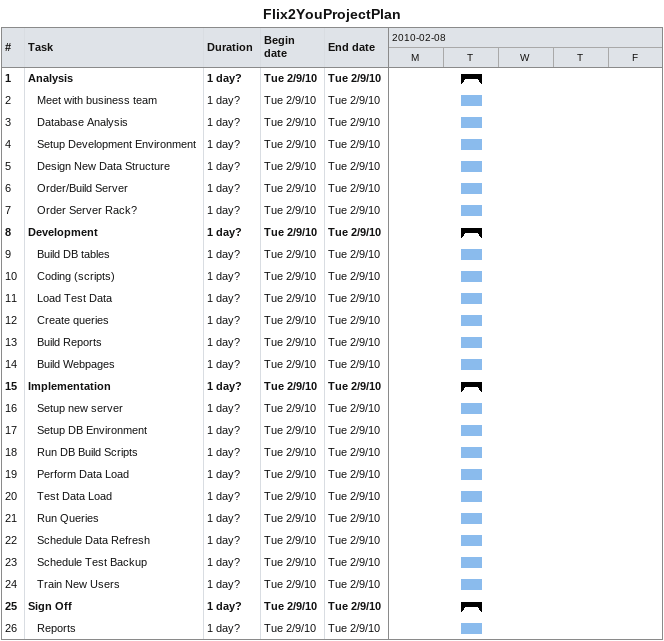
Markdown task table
Flix2YouProjectPlan

| ID | Level | Task | Duration | Start | Finish |
|---|---|---|---|---|---|
| 1 | 1 | **Analysis** | 1d? | 2010-02-09 | 2010-02-09 |
| 2 | 2 | Meet with business team | 1d? | 2010-02-09 | 2010-02-09 |
| 3 | 2 | Database Analysis | 1d? | 2010-02-09 | 2010-02-09 |
| 4 | 2 | Setup Development Environment | 1d? | 2010-02-09 | 2010-02-09 |
| 5 | 2 | Design New Data Structure | 1d? | 2010-02-09 | 2010-02-09 |
| 6 | 2 | Order/Build Server | 1d? | 2010-02-09 | 2010-02-09 |
| 7 | 2 | Order Server Rack? | 1d? | 2010-02-09 | 2010-02-09 |
| 8 | 1 | **Development** | 1d? | 2010-02-09 | 2010-02-09 |
| 9 | 2 | Build DB tables | 1d? | 2010-02-09 | 2010-02-09 |
| 10 | 2 | Coding (scripts) | 1d? | 2010-02-09 | 2010-02-09 |
| 11 | 2 | Load Test Data | 1d? | 2010-02-09 | 2010-02-09 |
| 12 | 2 | Create queries | 1d? | 2010-02-09 | 2010-02-09 |
| 13 | 2 | Build Reports | 1d? | 2010-02-09 | 2010-02-09 |
| 14 | 2 | Build Webpages | 1d? | 2010-02-09 | 2010-02-09 |
| 15 | 1 | **Implementation** | 1d? | 2010-02-09 | 2010-02-09 |
| 16 | 2 | Setup new server | 1d? | 2010-02-09 | 2010-02-09 |
| 17 | 2 | Setup DB Environment | 1d? | 2010-02-09 | 2010-02-09 |
| 18 | 2 | Run DB Build Scripts | 1d? | 2010-02-09 | 2010-02-09 |
| 19 | 2 | Perform Data Load | 1d? | 2010-02-09 | 2010-02-09 |
| 20 | 2 | Test Data Load | 1d? | 2010-02-09 | 2010-02-09 |
| 21 | 2 | Run Queries | 1d? | 2010-02-09 | 2010-02-09 |
| 22 | 2 | Schedule Data Refresh | 1d? | 2010-02-09 | 2010-02-09 |
| 23 | 2 | Schedule Test Backup | 1d? | 2010-02-09 | 2010-02-09 |
| 24 | 2 | Train New Users | 1d? | 2010-02-09 | 2010-02-09 |
| 25 | 1 | **Sign Off** | 1d? | 2010-02-09 | 2010-02-09 |
| 26 | 2 | Reports | 1d? | 2010-02-09 | 2010-02-09 |
